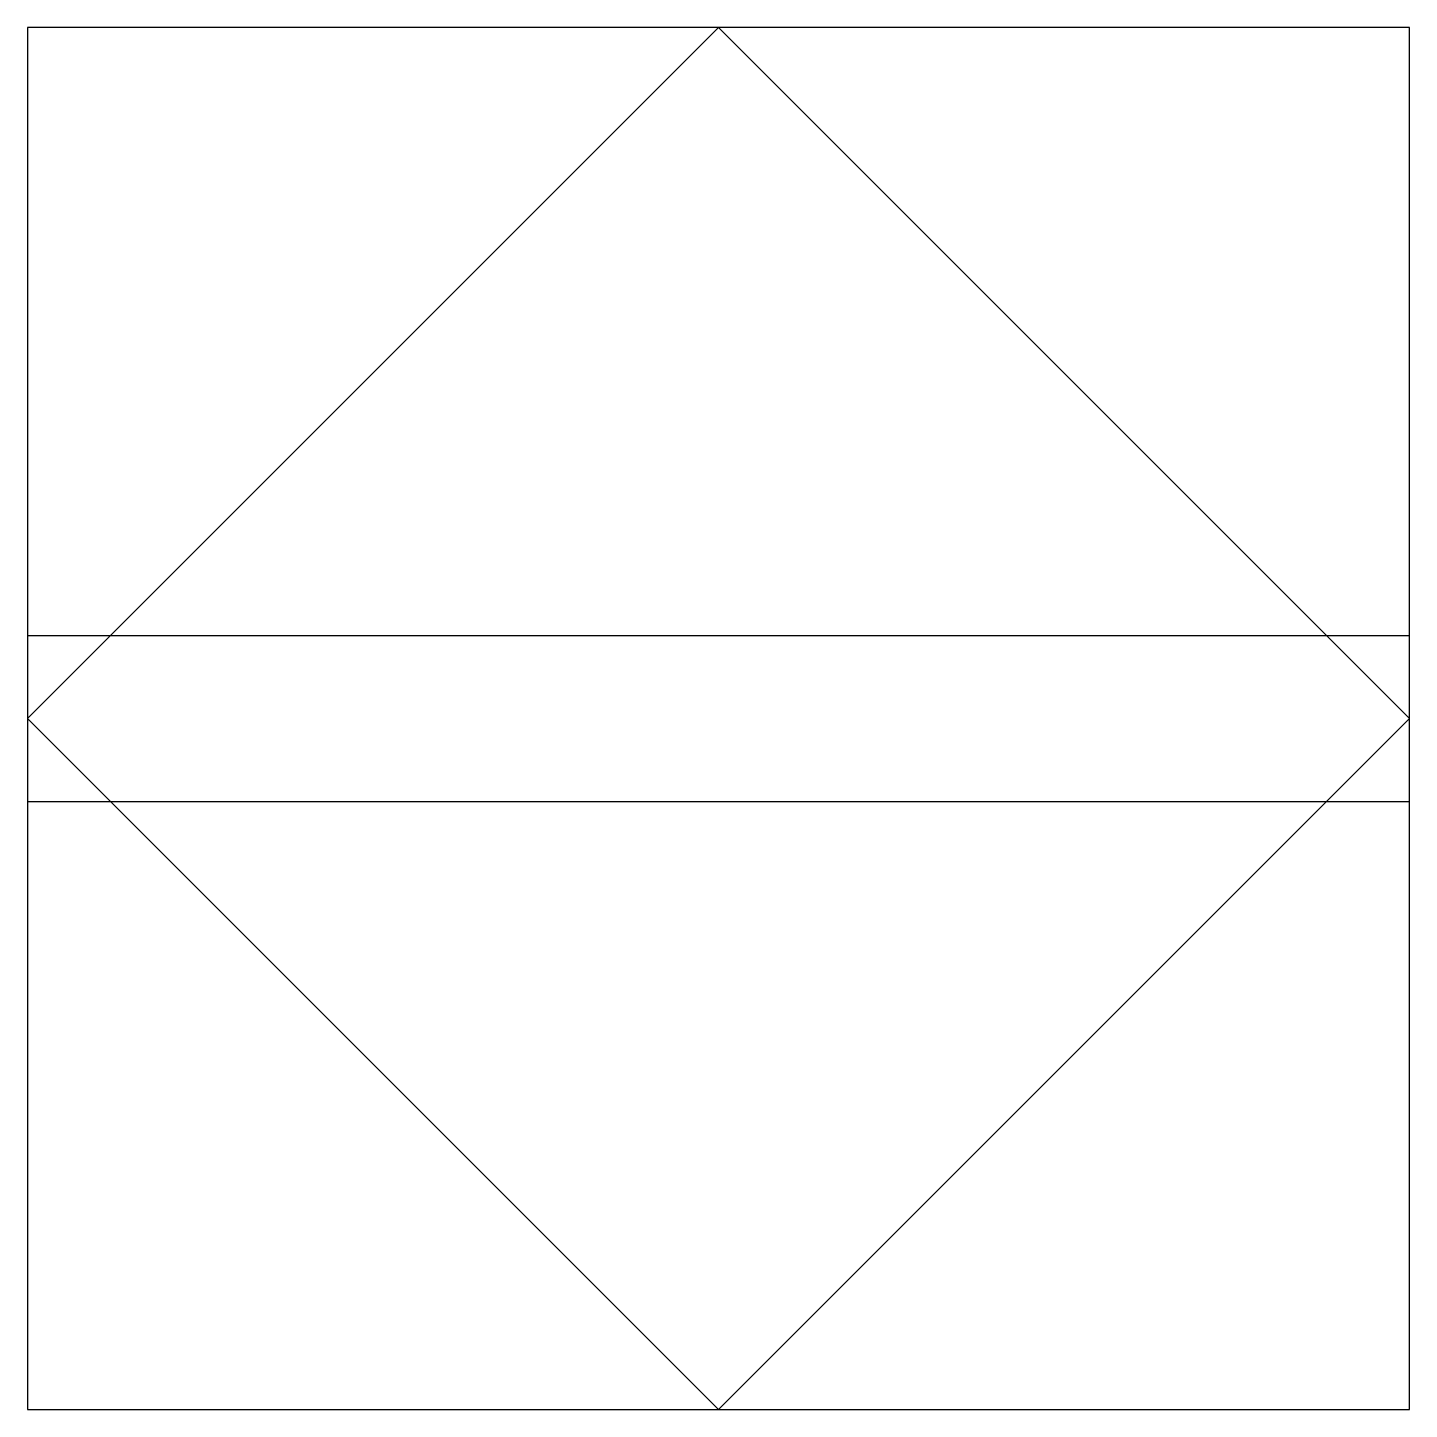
# Model space of a CAD drawing. Header units: millimetres. Extents: x -5 to 5, y -5 to 5.
import ezdxf

# ---------------------------------------------------------------- set-up
doc = ezdxf.new("R2010")
doc.units = ezdxf.units.MM

msp = doc.modelspace()

# ---------------------------------------------------------------- linework, layer by layer
at = {"color": 0, "linetype": 'Continuous', "lineweight": -2}
for p, q in [((-5, 0.6), (5, 0.6)), ((-5, -0.6), (5, -0.6))]:
    msp.add_line(p, q, dxfattribs=at)
for points in [[(-5, -5), (5, -5), (5, 5), (-5, 5)], [(0, -5), (5, 0), (0, 5), (-5, 0)]]:
    msp.add_lwpolyline(points, close=True, dxfattribs=at)

doc.saveas('drawing.dxf')
